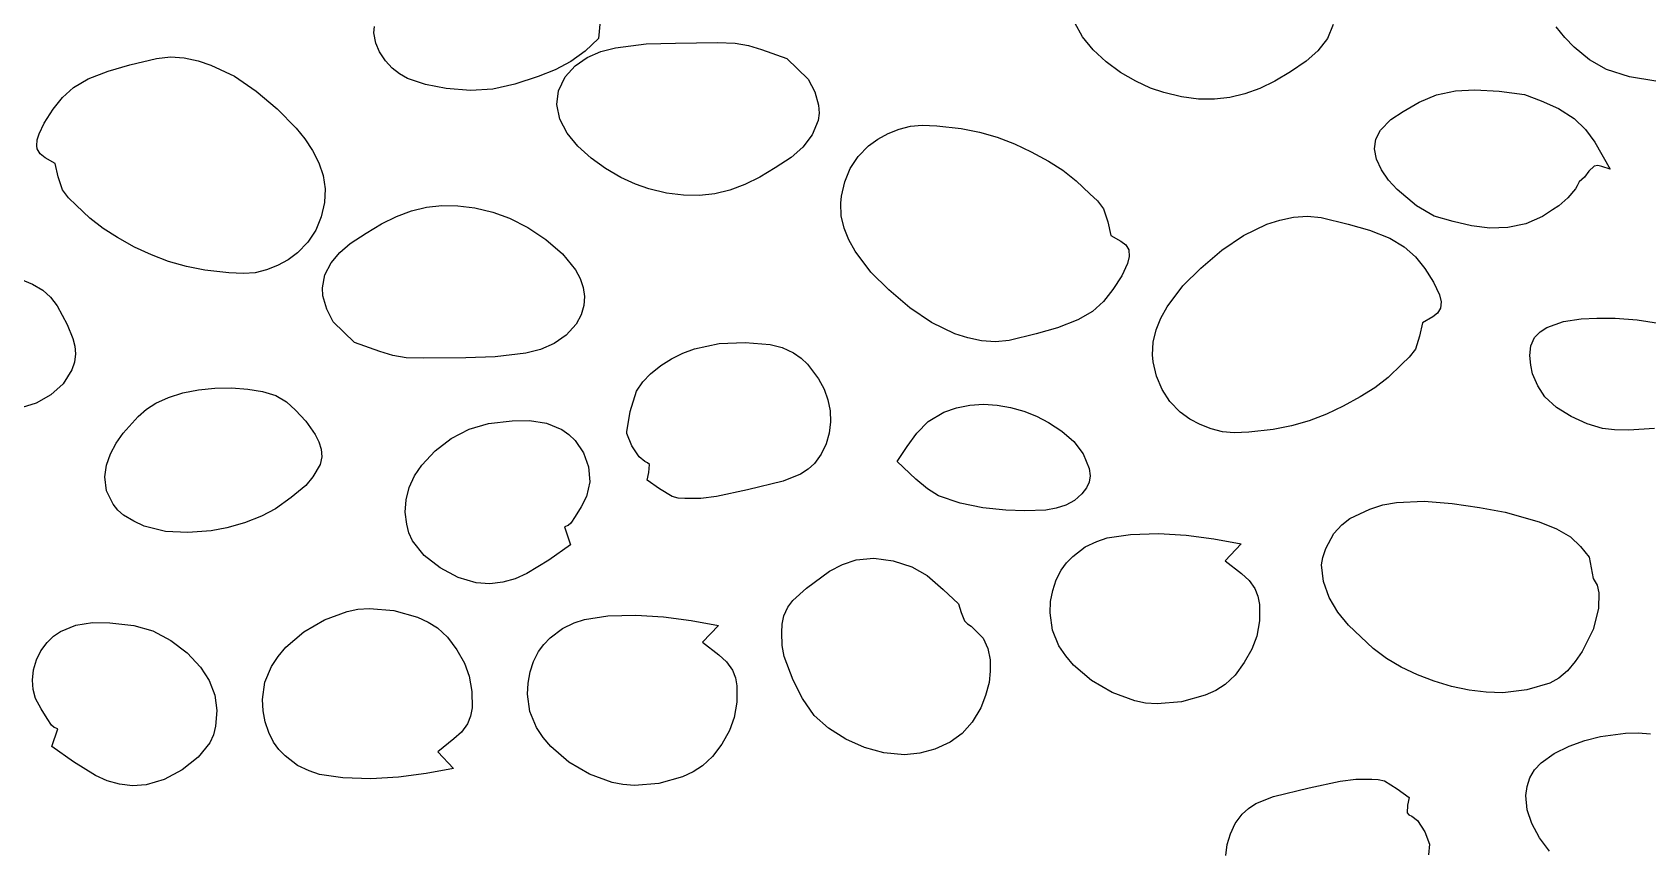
# Model space of a CAD drawing. Extents: x 2 to 598, y 382 to 3498.
# Drawn here: x 123.8 to 306.7, y 734.4 to 826.8 of the extents above; entities that cross this region are included whole.
import ezdxf

# ---------------------------------------------------------------- set-up
doc = ezdxf.new("R2010")
doc.units = 0

msp = doc.modelspace()

# ---------------------------------------------------------------- linework, layer by layer
at = {"layer": 'Calque 1'}
for p, q in [((162.708779, 825.544825), (162.514117, 826.71)), ((162.514117, 826.71), (162.514417, 826.71)), ((162.514417, 826.71), (162.586417, 827.4081)), ((188.114329, 828.066713), (187.922817, 826.0641)), ((242.70427, 826.236177), (241.869897, 827.816584)), ((271.086248, 827.64732), (270.439467, 826.052088)), ((297.306417, 826.175937), (296.330817, 827.3799)), ((163.121317, 824.5463), (162.708779, 825.544825)), ((187.922817, 826.0641), (186.433736, 824.607086)), ((188.195187, 824.576091), (189.861442, 825.01945)), ((189.861442, 825.01945), (193.341714, 825.434881)), ((193.341714, 825.434881), (196.641517, 825.5424)), ((196.641517, 825.5424), (201.392117, 825.5854)), ((201.392117, 825.5854), (203.411117, 825.5424)), ((203.411117, 825.5424), (204.910693, 825.26032)), ((204.910693, 825.26032), (206.387297, 824.820412)), ((206.387297, 824.820412), (209.250527, 823.7865)), ((243.913763, 824.757715), (242.70427, 826.236177)), ((245.393501, 823.410738), (243.913763, 824.757715)), ((270.439467, 826.052088), (269.369761, 824.652586)), ((298.389117, 825.0601), (297.306417, 826.175937)), ((300.104792, 823.655462), (298.389117, 825.0601)), ((132.439905, 822.376262), (134.862917, 823.0611)), ((134.862917, 823.0611), (137.914793, 823.801925)), ((137.914793, 823.801925), (139.470921, 823.967287)), ((139.470921, 823.967287), (141.038827, 823.8631)), ((141.038827, 823.8631), (142.605389, 823.517437)), ((142.605389, 823.517437), (144.062379, 823.049312)), ((144.062379, 823.049312), (146.722348, 821.776225)), ((163.816456, 823.523248), (163.121317, 824.5463)), ((164.581545, 822.700022), (163.816456, 823.523248)), ((184.796192, 823.455088), (183.014836, 822.52897)), ((184.171417, 821.7266), (185.293552, 822.977737)), ((186.433736, 824.607086), (184.796192, 823.455088)), ((185.293552, 822.977737), (186.653683, 823.911544)), ((186.653683, 823.911544), (188.195187, 824.576091)), ((209.250527, 823.7865), (211.665417, 821.445)), ((247.038609, 822.22478), (245.393501, 823.410738)), ((268.049817, 823.4843), (266.248317, 822.2916)), ((269.369761, 824.652586), (268.049817, 823.4843)), ((302.031217, 822.5455), (300.104792, 823.655462)), ((128.509381, 820.512216), (130.152117, 821.4782)), ((130.152117, 821.4782), (132.439905, 822.376262)), ((146.722348, 821.776225), (149.168157, 820.104925)), ((165.417326, 822.048916), (164.581545, 822.700022)), ((166.324542, 821.542225), (165.417326, 822.048916)), ((168.356251, 820.851266), (166.324542, 821.542225)), ((181.094317, 821.7496), (178.452176, 820.872052)), ((183.014836, 822.52897), (181.094317, 821.7496)), ((183.40093, 820.149013), (184.171417, 821.7266)), ((211.665417, 821.445), (212.402055, 820.028525)), ((248.744214, 821.22938), (247.038609, 822.22478)), ((250.405442, 820.454074), (248.744214, 821.22938)), ((264.504003, 821.244683), (262.799013, 820.408283)), ((266.248317, 822.2916), (264.504003, 821.244683)), ((304.64744, 821.735717), (302.031217, 822.5455)), ((307.629504, 821.235112), (304.64744, 821.735717)), ((126.181247, 818.056147), (127.23783, 819.383875)), ((127.23783, 819.383875), (128.509381, 820.512216)), ((149.168157, 820.104925), (151.549227, 818.0965)), ((170.682617, 820.4055), (168.356251, 820.851266)), ((173.451658, 820.155517), (170.682617, 820.4055)), ((175.973067, 820.325863), (173.451658, 820.155517)), ((178.452176, 820.872052), (175.973067, 820.325863)), ((183.211317, 818.5847), (183.40093, 820.149013)), ((212.402055, 820.028525), (212.833217, 818.518)), ((251.917417, 819.9284), (250.405442, 820.454074)), ((253.940513, 819.457575), (251.917417, 819.9284)), ((255.844632, 819.209873), (253.940513, 819.457575)), ((259.401475, 819.375438), (257.656158, 819.183195)), ((261.106965, 819.784501), (259.401475, 819.375438)), ((262.799013, 820.408283), (261.106965, 819.784501)), ((280.847179, 818.854312), (282.792417, 819.6884)), ((282.792417, 819.6884), (284.95308, 820.122587)), ((284.95308, 820.122587), (287.127617, 820.2522)), ((287.127617, 820.2522), (289.881754, 820.107412)), ((289.881754, 820.107412), (292.748917, 819.7101)), ((292.748917, 819.7101), (294.649117, 819.0161)), ((125.183417, 816.492), (126.181247, 818.056147)), ((151.549227, 818.0965), (153.699729, 815.929316)), ((183.211327, 818.5847), (183.211317, 818.5847)), ((183.565678, 816.931884), (183.211327, 818.5847)), ((212.892884, 817.622458), (212.782012, 816.762498)), ((212.833217, 818.518), (212.892884, 817.622458)), ((257.656158, 819.183195), (255.844632, 819.209873)), ((277.616267, 816.874962), (279.011817, 817.8022)), ((279.011817, 817.8022), (280.847179, 818.854312)), ((294.649117, 819.0161), (296.612904, 818.142737)), ((296.612904, 818.142737), (298.370817, 817.0002)), ((124.59563, 815.283362), (125.183417, 816.492)), ((153.699729, 815.929316), (154.691265, 814.697977)), ((184.400038, 815.351477), (183.565678, 816.931884)), ((212.782012, 816.762498), (212.135056, 815.167113)), ((220.734292, 815.312938), (221.984764, 815.800177)), ((221.984764, 815.800177), (223.267617, 816.139)), ((223.267617, 816.139), (224.582858, 816.233473)), ((224.582858, 816.233473), (226.241242, 816.160463)), ((226.241242, 816.160463), (228.988217, 815.8574)), ((228.988217, 815.8574), (231.062569, 815.453747)), ((275.911255, 814.656112), (276.438817, 815.6772)), ((276.438817, 815.6772), (277.616267, 816.874962)), ((298.370817, 817.0002), (299.654387, 815.757641)), ((299.654387, 815.757641), (300.718629, 814.3456)), ((124.391727, 813.565), (124.332727, 813.9128)), ((124.332727, 813.9128), (124.332817, 813.9128)), ((124.332817, 813.9128), (124.390447, 814.585477)), ((124.390447, 814.585477), (124.59563, 815.283362)), ((154.691265, 814.697977), (155.563706, 813.3825)), ((185.609529, 813.873015), (184.400038, 815.351477)), ((187.089273, 812.526038), (185.609529, 813.873015)), ((211.065157, 813.76742), (209.745127, 812.599)), ((212.135056, 815.167113), (211.065157, 813.76742)), ((217.305987, 812.704775), (218.477717, 813.906)), ((218.477717, 813.906), (219.553008, 814.68048)), ((219.553008, 814.68048), (220.734292, 815.312938)), ((231.062569, 815.453747), (233.07168, 814.87885)), ((233.07168, 814.87885), (235.023434, 814.137303)), ((235.023434, 814.137303), (236.925717, 813.2337)), ((275.778417, 813.5823), (275.911255, 814.656112)), ((300.718629, 814.3456), (302.467717, 811.2548)), ((124.732711, 812.995153), (124.391727, 813.565)), ((125.275352, 812.5652), (124.732711, 812.995153)), ((126.430927, 811.9176), (125.275352, 812.5652)), ((126.764202, 810.394737), (126.430927, 811.9176)), ((155.563706, 813.3825), (156.269586, 811.993654)), ((156.269586, 811.993654), (156.761441, 810.542209)), ((188.734393, 811.34008), (187.089273, 812.526038)), ((209.745127, 812.599), (207.944127, 811.4069)), ((216.42403, 811.335325), (217.305987, 812.704775)), ((236.925717, 813.2337), (238.861883, 812.176333)), ((238.861883, 812.176333), (240.491842, 811.142263)), ((276.012863, 812.389781), (275.778417, 813.5823)), ((275.778417, 813.5823), (275.778417, 813.5823)), ((276.568695, 811.199381), (276.012863, 812.389781)), ((127.242227, 808.9255), (126.764202, 810.394737)), ((156.761441, 810.542209), (156.991806, 809.038935)), ((190.44001, 810.34468), (188.734393, 811.34008)), ((192.101248, 809.569374), (190.44001, 810.34468)), ((206.199835, 810.359983), (204.494856, 809.523583)), ((207.944127, 811.4069), (206.199835, 810.359983)), ((215.80684, 809.825738), (216.42403, 811.335325)), ((240.491842, 811.142263), (241.996514, 809.966911)), ((277.372032, 810.044372), (276.568695, 811.199381)), ((299.558317, 810.3659), (298.944417, 809.8456)), ((300.047742, 811.032112), (299.558317, 810.3659)), ((300.627017, 811.6015), (300.047742, 811.032112)), ((301.058795, 811.690119), (300.627017, 811.6015)), ((301.522242, 811.5846), (301.058795, 811.690119)), ((302.467717, 811.2548), (301.522242, 811.5846)), ((127.941415, 808.01855), (127.242227, 808.9255)), ((156.991806, 809.038935), (156.913217, 807.4946)), ((193.613227, 809.0437), (192.101248, 809.569374)), ((195.636323, 808.572875), (193.613227, 809.0437)), ((197.540449, 808.325173), (195.636323, 808.572875)), ((199.351985, 808.298495), (197.540449, 808.325173)), ((201.097311, 808.490738), (199.351985, 808.298495)), ((202.802808, 808.899801), (201.097311, 808.490738)), ((204.494856, 809.523583), (202.802808, 808.899801)), ((215.429417, 808.2041), (215.80684, 809.825738)), ((241.996514, 809.966911), (243.556817, 808.4857)), ((243.556817, 808.4857), (244.40173, 807.679888)), ((278.348992, 808.958025), (277.372032, 810.044372)), ((280.528251, 807.124406), (278.348992, 808.958025)), ((298.528917, 809.0647), (297.65043, 808.0402)), ((298.726917, 809.3903), (298.528917, 809.0647)), ((298.944417, 809.8456), (298.726917, 809.3903)), ((128.786327, 807.2124), (127.941415, 808.01855)), ((130.346552, 805.731239), (128.786327, 807.2124)), ((156.913217, 807.4946), (156.535862, 805.872947)), ((165.070642, 805.931817), (166.762705, 806.555599)), ((166.762705, 806.555599), (168.468208, 806.964663)), ((168.468208, 806.964663), (170.213531, 807.156905)), ((170.213531, 807.156905), (172.025054, 807.130227)), ((172.025054, 807.130227), (173.929156, 806.882525)), ((173.929156, 806.882525), (175.952217, 806.4117)), ((215.348417, 807.4274), (215.429417, 808.2041)), ((215.348817, 807.4274), (215.348417, 807.4274)), ((215.416661, 805.996337), (215.348817, 807.4274)), ((244.40173, 807.679888), (245.100917, 806.7732)), ((245.100917, 806.7732), (245.578955, 805.304)), ((282.515417, 805.9647), (280.528251, 807.124406)), ((295.935817, 806.6799), (294.807717, 805.8995)), ((296.648417, 807.1351), (295.935817, 806.6799)), ((297.65043, 808.0402), (296.648417, 807.1351)), ((131.851052, 804.556087), (130.346552, 805.731239)), ((156.535862, 805.872947), (155.918821, 804.363325)), ((161.621317, 804.0485), (163.365639, 805.095417)), ((163.365639, 805.095417), (165.070642, 805.931817)), ((175.952217, 806.4117), (177.838113, 805.728217)), ((177.838113, 805.728217), (179.913435, 804.676884)), ((179.913435, 804.676884), (181.982659, 803.312779)), ((215.737815, 804.605492), (215.416661, 805.996337)), ((216.273168, 803.263742), (215.737815, 804.605492)), ((245.578955, 805.304), (245.912317, 803.7811)), ((260.926505, 803.762075), (263.586506, 805.035334)), ((263.586506, 805.035334), (265.043521, 805.503515)), ((265.043521, 805.503515), (266.610117, 805.8492)), ((266.610117, 805.8492), (268.177959, 805.953388)), ((268.177959, 805.953388), (269.734055, 805.788025)), ((269.734055, 805.788025), (272.785917, 805.0472)), ((272.785917, 805.0472), (275.208892, 804.362363)), ((284.666755, 805.342525), (282.515417, 805.9647)), ((286.751417, 804.8588), (284.666755, 805.342525)), ((288.821142, 804.603275), (286.751417, 804.8588)), ((290.883442, 804.658175), (288.821142, 804.603275)), ((292.893804, 805.073562), (290.883442, 804.658175)), ((294.807717, 805.8995), (292.893804, 805.073562)), ((133.48084, 803.522217), (131.851052, 804.556087)), ((135.416927, 802.4649), (133.48084, 803.522217)), ((155.037028, 802.993841), (153.865417, 801.7926)), ((155.918821, 804.363325), (155.037028, 802.993841)), ((158.654765, 801.846984), (159.819827, 802.8559)), ((159.819827, 802.8559), (161.621317, 804.0485)), ((181.982659, 803.312779), (183.850263, 801.690975)), ((216.983605, 801.979963), (216.273168, 803.263742)), ((245.912317, 803.7811), (247.067517, 803.13345)), ((247.067517, 803.13345), (247.60997, 802.703491)), ((258.480684, 802.090603), (260.926505, 803.762075)), ((275.208892, 804.362363), (277.496717, 803.4643)), ((277.496717, 803.4643), (279.139417, 802.49825)), ((137.31921, 801.561383), (135.416927, 802.4649)), ((139.270965, 800.819837), (137.31921, 801.561383)), ((152.790047, 801.018192), (151.608581, 800.385787)), ((153.865417, 801.7926), (152.790047, 801.018192)), ((157.66476, 800.657675), (158.654765, 801.846984)), ((183.850263, 801.690975), (185.320724, 799.86655)), ((218.773275, 799.621827), (216.983605, 801.979963)), ((247.60997, 802.703491), (247.950917, 802.1336)), ((247.998819, 801.408325), (247.816855, 800.613375)), ((247.950917, 802.1336), (247.998819, 801.408325)), ((256.099617, 800.0821), (258.480684, 802.090603)), ((279.139417, 802.49825), (280.410792, 801.36975)), ((280.410792, 801.36975), (281.46718, 800.041825)), ((141.280075, 800.244923), (139.270965, 800.819837)), ((143.354427, 799.8413), (141.280075, 800.244923)), ((146.101423, 799.5382), (143.354427, 799.8413)), ((147.759782, 799.465212), (146.101423, 799.5382)), ((149.074927, 799.5597), (147.759782, 799.465212)), ((150.35791, 799.898564), (149.074927, 799.5597)), ((151.608581, 800.385787), (150.35791, 799.898564)), ((156.672717, 797.8329), (156.965511, 799.311728)), ((156.965511, 799.311728), (157.66476, 800.657675)), ((185.320724, 799.86655), (185.845925, 798.895565)), ((220.793917, 797.6021), (218.773275, 799.621827)), ((247.159217, 799.2067), (246.161465, 797.642375)), ((247.816855, 800.613375), (247.159217, 799.2067)), ((254.078973, 798.062345), (256.099617, 800.0821)), ((281.46718, 800.041825), (282.464917, 798.4775)), ((122.514044, 798.826731), (123.859148, 798.255168)), ((123.859148, 798.255168), (125.016317, 797.5909)), ((125.016317, 797.5909), (125.907597, 796.798306)), ((156.732207, 796.9374), (156.672207, 797.8329)), ((156.672207, 797.8329), (156.672717, 797.8329)), ((185.845925, 798.895565), (186.198519, 797.894578)), ((186.198519, 797.894578), (186.354065, 796.870474)), ((223.174998, 795.593641), (220.793917, 797.6021)), ((246.161465, 797.642375), (245.105054, 796.31445)), ((252.289292, 795.704238), (254.078973, 798.062345)), ((282.464917, 798.4775), (283.122517, 797.071075)), ((125.907597, 796.798306), (126.644256, 795.812625)), ((126.644256, 795.812625), (127.767527, 793.6883)), ((157.163377, 795.426838), (156.732207, 796.9374)), ((186.288124, 795.830136), (185.976255, 794.78045)), ((186.354065, 796.870474), (186.288124, 795.830136)), ((225.620842, 793.922175), (223.174998, 795.593641)), ((245.105054, 796.31445), (243.833675, 795.18595)), ((251.578844, 794.420476), (252.289292, 795.704238)), ((283.256617, 795.5511), (282.915712, 794.981173)), ((283.122517, 797.071075), (283.304505, 796.276297)), ((283.304505, 796.276297), (283.256617, 795.5511)), ((127.767527, 793.6883), (128.43984, 792.097412)), ((157.900007, 794.0104), (157.163377, 795.426838)), ((160.314907, 791.669), (157.900007, 794.0104)), ((185.394017, 793.7283), (184.27194, 792.477163)), ((185.976255, 794.78045), (185.394017, 793.7283)), ((228.280848, 792.648922), (225.620842, 793.922175)), ((242.191017, 794.2199), (239.903192, 793.322175)), ((243.833675, 795.18595), (242.191017, 794.2199)), ((251.043473, 793.078736), (251.578844, 794.420476)), ((281.218017, 793.9031), (280.884692, 792.380288)), ((282.373255, 794.551038), (281.218017, 793.9031)), ((282.915712, 794.981173), (282.373255, 794.551038)), ((295.297978, 793.359833), (297.160529, 794.018837)), ((297.160529, 794.018837), (299.15585, 794.330723)), ((299.15585, 794.330723), (300.959217, 794.4302)), ((300.959217, 794.4302), (303.022325, 794.409744)), ((303.022325, 794.409744), (305.502255, 794.234)), ((305.502255, 794.234), (307.927565, 793.852906)), ((128.43984, 792.097412), (128.66906, 791.243098)), ((184.27194, 792.477163), (182.911836, 791.543356)), ((229.73785, 792.180756), (228.280848, 792.648922)), ((231.304417, 791.8351), (229.73785, 792.180756)), ((232.872259, 791.730934), (231.304417, 791.8351)), ((234.428355, 791.89645), (232.872259, 791.730934)), ((237.480217, 792.6376), (234.428355, 791.89645)), ((239.903192, 793.322175), (237.480217, 792.6376)), ((250.722294, 791.687887), (251.043473, 793.078736)), ((280.884692, 792.380288), (280.406617, 790.9111)), ((293.478904, 791.289112), (293.892917, 792.219)), ((293.892917, 792.219), (294.517966, 792.858064)), ((294.517966, 792.858064), (295.297978, 793.359833)), ((128.737527, 790.3929), (128.609777, 789.438489)), ((128.66906, 791.243098), (128.737527, 790.3929)), ((163.178136, 790.63475), (160.314907, 791.669)), ((164.654737, 790.194659), (163.178136, 790.63475)), ((166.154307, 789.9125), (164.654737, 790.194659)), ((176.223748, 790.020019), (172.923917, 789.9125)), ((179.704067, 790.43545), (176.223748, 790.020019)), ((181.370335, 790.878809), (179.704067, 790.43545)), ((182.911836, 791.543356), (181.370335, 790.878809)), ((196.206476, 789.82108), (197.481193, 790.446575)), ((197.481193, 790.446575), (198.807067, 790.933988)), ((198.807067, 790.933988), (201.595083, 791.529302)), ((201.595083, 791.529302), (204.536117, 791.6765)), ((204.536117, 791.6765), (207.353483, 791.439613)), ((207.353483, 791.439613), (208.707157, 791.084258)), ((208.707157, 791.084258), (209.999317, 790.4843)), ((209.999317, 790.4843), (210.875137, 789.880678)), ((250.735117, 789.4801), (250.654117, 790.2568)), ((250.654117, 790.2568), (250.654417, 790.2568)), ((250.654417, 790.2568), (250.722294, 791.687887)), ((279.70743, 790.004363), (278.862517, 789.1985)), ((280.406617, 790.9111), (279.70743, 790.004363)), ((293.370517, 790.1943), (293.478904, 791.289112)), ((293.467517, 789.087825), (293.370517, 790.1946)), ((293.370517, 790.1946), (293.370517, 790.1943)), ((128.3204, 788.550234), (127.334915, 786.985725)), ((128.609777, 789.438489), (128.3204, 788.550234)), ((168.173317, 789.8695), (166.154307, 789.9125)), ((172.923917, 789.9125), (168.173317, 789.8695)), ((193.827717, 788.1211), (194.987217, 789.048816)), ((194.987217, 789.048816), (196.206476, 789.82108)), ((210.875137, 789.880678), (211.600521, 789.204925)), ((211.600521, 789.204925), (212.849817, 787.5357)), ((251.112542, 787.858505), (250.735117, 789.4801)), ((278.862517, 789.1985), (277.302242, 787.717247)), ((293.674917, 788.1219), (293.467517, 789.087825)), ((127.334915, 786.985725), (125.93736, 785.726428)), ((142.648791, 786.294083), (144.51494, 786.484012)), ((144.51494, 786.484012), (146.394668, 786.517722)), ((146.394668, 786.517722), (148.217725, 786.392758)), ((148.217725, 786.392758), (149.913862, 786.106668)), ((192.224217, 786.1698), (192.94058, 787.219963)), ((192.94058, 787.219963), (193.827717, 788.1211)), ((212.849817, 787.5357), (213.468885, 786.390482)), ((213.468885, 786.390482), (213.904796, 785.180491)), ((251.729742, 786.348913), (251.112542, 787.858505)), ((252.61173, 784.979439), (251.729742, 786.348913)), ((275.797542, 786.5419), (274.167555, 785.507853)), ((277.302242, 787.717247), (275.797542, 786.5419)), ((294.254729, 786.76635), (293.674917, 788.1219)), ((295.040717, 785.52), (294.254729, 786.76635)), ((124.284027, 784.7994), (122.681236, 784.318697)), ((125.93736, 785.726428), (124.284027, 784.7994)), ((136.764758, 784.103408), (137.834327, 784.8115)), ((137.834327, 784.8115), (139.238234, 785.455374)), ((139.238234, 785.455374), (140.866472, 785.950386)), ((140.866472, 785.950386), (142.648791, 786.294083)), ((149.913862, 786.106668), (151.412827, 785.657)), ((151.412827, 785.657), (152.610452, 784.949462)), ((152.610452, 784.949462), (153.629727, 784.0095)), ((191.531717, 783.8501), (192.224217, 786.1698)), ((213.904796, 785.180491), (214.15221, 783.930979)), ((228.46658, 784.27689), (229.974044, 784.576906)), ((229.974044, 784.576906), (231.507197, 784.673232)), ((231.507197, 784.673232), (233.04613, 784.58045)), ((233.04613, 784.58045), (234.570929, 784.313143)), ((253.783517, 783.7782), (252.61173, 784.979439)), ((274.167555, 785.507853), (272.231417, 784.4505)), ((296.394045, 784.320348), (295.040717, 785.52)), ((134.112627, 781.3859), (135.809752, 783.281437)), ((135.809752, 783.281437), (136.764758, 784.103408)), ((153.629727, 784.0095), (154.790817, 782.762645)), ((154.790817, 782.762645), (155.870585, 781.251612)), ((175.463017, 782.5057), (178.174517, 782.7878)), ((178.174517, 782.7878), (180.132523, 782.820131)), ((180.132523, 782.820131), (182.031392, 782.529775)), ((191.150317, 781.5598), (191.531717, 783.8501)), ((214.205787, 782.6672), (214.060186, 781.414409)), ((214.15221, 783.930979), (214.205787, 782.6672)), ((223.950905, 781.419075), (225.259106, 782.717725)), ((225.259106, 782.717725), (227.004717, 783.7586)), ((227.004717, 783.7586), (228.46658, 784.27689)), ((234.570929, 784.313143), (236.061684, 783.885894)), ((236.061684, 783.885894), (237.498484, 783.313285)), ((237.498484, 783.313285), (238.861417, 782.6099)), ((254.858844, 783.003734), (253.783517, 783.7782)), ((256.040305, 782.3713), (254.858844, 783.003734)), ((268.377417, 782.805613), (266.368283, 782.230917)), ((270.329176, 783.546977), (268.377417, 782.805613)), ((272.231417, 784.4505), (270.329176, 783.546977)), ((298.049567, 783.276237), (296.394045, 784.320348)), ((299.833639, 782.459733), (298.049567, 783.276237)), ((133.314411, 780.261842), (134.112627, 781.3859)), ((155.870585, 781.251612), (156.274838, 780.431169)), ((171.270979, 780.806225), (173.304078, 781.869141)), ((173.304078, 781.869141), (175.463017, 782.5057)), ((182.031392, 782.529775), (183.783373, 781.815631)), ((183.783373, 781.815631), (184.576859, 781.268045)), ((184.576859, 781.268045), (185.300717, 780.5766)), ((191.155517, 781.3567), (191.145517, 781.5598)), ((191.145517, 781.5598), (191.150317, 781.5598)), ((191.707867, 779.9688), (191.155517, 781.3567)), ((214.060186, 781.414409), (213.710068, 780.197859)), ((222.853284, 779.897263), (223.950905, 781.419075)), ((238.861417, 782.6099), (240.364481, 781.632984)), ((240.364481, 781.632984), (241.728355, 780.4528)), ((257.290972, 781.884066), (256.040305, 782.3713)), ((258.573917, 781.5452), (257.290972, 781.884066)), ((259.889022, 781.450848), (258.573917, 781.5452)), ((261.547205, 781.524038), (259.889022, 781.450848)), ((264.293917, 781.8274), (261.547205, 781.524038)), ((266.368283, 782.230917), (264.293917, 781.8274)), ((301.572617, 781.9429), (299.833639, 782.459733)), ((302.925815, 781.782469), (301.572617, 781.9429)), ((304.519905, 781.751525), (302.925815, 781.782469)), ((307.451817, 781.9209), (304.519905, 781.751525)), ((132.233568, 777.770052), (132.670827, 779.046762)), ((132.670827, 779.046762), (133.314411, 780.261842)), ((156.274838, 780.431169), (156.532598, 779.585648)), ((156.532598, 779.585648), (156.601813, 778.728707)), ((167.921417, 777.7794), (169.4485, 779.411472)), ((169.4485, 779.411472), (171.270979, 780.806225)), ((185.300717, 780.5766), (186.247814, 779.178811)), ((186.247814, 779.178811), (186.811042, 777.578663)), ((192.541017, 778.7114), (191.707867, 779.9688)), ((213.150092, 779.042805), (212.374917, 777.9745)), ((213.710068, 780.197859), (213.150092, 779.042805)), ((221.739417, 778.1869), (222.853284, 779.897263)), ((241.728355, 780.4528), (242.811784, 779.044916)), ((242.811784, 779.044916), (243.473517, 777.3849)), ((132.054327, 776.4611), (132.233568, 777.770052)), ((156.440427, 777.874), (155.586715, 776.479037)), ((156.601813, 778.728707), (156.440427, 777.874)), ((167.105765, 776.558047), (167.921417, 777.7794)), ((186.811042, 777.578663), (186.940658, 775.894758)), ((193.174517, 778.1915), (192.541017, 778.7114)), ((193.495442, 778.048638), (193.174517, 778.1915)), ((193.708817, 777.8442), (193.495442, 778.048638)), ((193.641405, 776.9658), (193.708817, 777.8442)), ((211.666223, 777.319092), (210.814985, 776.778027)), ((212.374917, 777.9745), (211.666223, 777.319092)), ((223.853642, 776.194138), (221.739417, 778.1869)), ((221.739417, 778.1869), (221.739417, 778.1869)), ((243.473517, 777.3849), (243.580822, 776.557816)), ((132.054337, 776.4611), (132.054327, 776.4611)), ((132.252062, 774.889325), (132.054337, 776.4611)), ((154.817227, 775.4674), (153.123861, 774.104775)), ((155.586715, 776.479037), (154.817227, 775.4674)), ((166.51173, 775.249), (167.105765, 776.558047)), ((186.940658, 775.894758), (186.586917, 774.2457)), ((193.451517, 776.0883), (193.641405, 776.9658)), ((194.828858, 775.108538), (193.451517, 776.0883)), ((208.8334, 775.971038), (204.793417, 774.9824)), ((210.814985, 776.778027), (208.8334, 775.971038)), ((225.174267, 775.094598), (223.853642, 776.194138)), ((243.486255, 775.85555), (243.182494, 775.202484)), ((243.580822, 776.557816), (243.486255, 775.85555)), ((132.984537, 773.3642), (132.252062, 774.889325)), ((153.123861, 774.104775), (151.373037, 772.8221)), ((166.062117, 772.4453), (166.157712, 773.871628)), ((166.157712, 773.871628), (166.51173, 775.249)), ((186.586917, 774.2457), (185.979967, 773.068962)), ((196.262217, 774.2238), (194.828858, 775.108538)), ((196.966246, 774.04555), (196.262217, 774.2238)), ((197.707617, 774.0068), (196.966246, 774.04555)), ((199.511655, 774.013845), (197.707617, 774.0068)), ((201.285542, 774.224413), (199.511655, 774.013845)), ((204.793417, 774.9824), (201.285542, 774.224413)), ((226.430617, 774.306), (225.174267, 775.094598)), ((228.878067, 773.470325), (226.430617, 774.306)), ((241.827435, 773.788979), (240.841525, 773.262248)), ((242.662217, 774.523), (241.827435, 773.788979)), ((243.182494, 775.202484), (242.662217, 774.523)), ((276.731377, 773.275256), (278.26895, 773.56548)), ((278.26895, 773.56548), (281.40888, 773.704712)), ((281.40888, 773.704712), (284.566603, 773.435964)), ((133.5235, 772.693112), (132.984537, 773.3642)), ((134.172037, 772.1286), (133.5235, 772.693112)), ((135.326989, 771.426648), (134.172037, 772.1286)), ((149.773421, 771.991698), (147.851662, 771.258187)), ((151.373037, 772.8221), (149.773421, 771.991698)), ((166.219217, 771.1023), (166.062117, 772.4453)), ((166.062117, 772.4453), (166.062117, 772.4453)), ((185.300717, 771.9694), (184.810554, 771.207275)), ((185.979967, 773.068962), (185.300717, 771.9694)), ((231.438617, 772.9402), (228.878067, 773.470325)), ((234.031717, 772.7019), (231.438617, 772.9402)), ((236.200653, 772.602133), (234.031717, 772.7019)), ((238.57913, 772.705438), (236.200653, 772.602133)), ((239.745189, 772.911503), (238.57913, 772.705438)), ((240.841525, 773.262248), (239.745189, 772.911503)), ((272.076347, 771.020842), (272.995555, 771.734437)), ((272.995555, 771.734437), (275.229117, 772.8019)), ((275.229117, 772.8019), (276.731377, 773.275256)), ((284.566603, 773.435964), (287.659817, 772.9756)), ((287.659817, 772.9756), (290.569717, 772.4552)), ((290.569717, 772.4552), (294.41978, 771.383875)), ((136.503212, 770.896061), (135.326989, 771.426648)), ((138.923896, 770.280387), (136.503212, 770.896061)), ((141.442925, 770.144395), (138.923896, 770.280387)), ((144.069137, 770.3509), (141.442925, 770.144395)), ((145.864615, 770.688833), (144.069137, 770.3509)), ((147.851662, 771.258187), (145.864615, 770.688833)), ((166.468742, 770.12985), (166.219217, 771.1023)), ((166.872317, 769.2156), (166.468742, 770.12985)), ((184.508815, 770.951106), (184.073417, 770.7984)), ((184.073417, 770.7984), (184.765817, 768.782)), ((184.810554, 771.207275), (184.508815, 770.951106)), ((245.512663, 769.549375), (248.151827, 769.9449)), ((248.151827, 769.9449), (251.308316, 770.040398)), ((251.308316, 770.040398), (254.453648, 769.848938)), ((254.453648, 769.848938), (257.58042, 769.434558)), ((270.25888, 768.357875), (271.171417, 770.0486)), ((271.171417, 770.0486), (272.076347, 771.020842)), ((294.41978, 771.383875), (296.386515, 770.595462)), ((296.386515, 770.595462), (297.972917, 769.6584)), ((168.195237, 767.574272), (166.872317, 769.2156)), ((184.765817, 768.782), (182.317179, 767.047898)), ((241.619917, 767.452), (243.024917, 768.5357)), ((243.024917, 768.5357), (244.324277, 769.151634)), ((244.324277, 769.151634), (245.512663, 769.549375)), ((257.58042, 769.434558), (260.681227, 768.8613)), ((260.681227, 768.8613), (258.880317, 766.9745)), ((269.90679, 767.339291), (270.25888, 768.357875)), ((297.972917, 769.6584), (299.074517, 768.565662)), ((299.074517, 768.565662), (300.090617, 767.3821)), ((169.990404, 766.14525), (168.195237, 767.574272)), ((182.317179, 767.047898), (179.805542, 765.514188)), ((214.09638, 765.782438), (215.556203, 766.55443)), ((215.556203, 766.55443), (217.099117, 767.0785)), ((217.099117, 767.0785), (219.089709, 767.245994)), ((219.089709, 767.245994), (221.284781, 766.95535)), ((221.284781, 766.95535), (223.396098, 766.276431)), ((223.396098, 766.276431), (225.135427, 765.2791)), ((240.293317, 765.9126), (240.899842, 766.725575)), ((240.899842, 766.725575), (241.619917, 767.452)), ((258.880317, 766.9745), (260.718893, 765.54)), ((269.765817, 766.4927), (269.90679, 767.339291)), ((270.00415, 764.608623), (269.765817, 766.4927)), ((269.765817, 766.4927), (269.765817, 766.4927)), ((300.090617, 767.3821), (300.526217, 764.9755)), ((172.027728, 765.064378), (169.990404, 766.14525)), ((174.077117, 764.4675), (172.027728, 765.064378)), ((175.637691, 764.365677), (174.077117, 764.4675)), ((177.101867, 764.535758), (175.637691, 764.365677)), ((178.485774, 764.933382), (177.101867, 764.535758)), ((179.805542, 765.514188), (178.485774, 764.933382)), ((211.457617, 763.8482), (214.09638, 765.782438)), ((225.135427, 765.2791), (226.943698, 763.71685)), ((239.350992, 763.596688), (239.748561, 764.79633)), ((239.748561, 764.79633), (240.293317, 765.9126)), ((260.718893, 765.54), (261.576271, 764.749531)), ((261.576271, 764.749531), (262.245027, 763.8094)), ((270.655405, 762.809062), (270.00415, 764.608623)), ((300.526217, 764.9755), (300.962908, 764.193073)), ((209.937783, 762.4867), (211.457617, 763.8482)), ((226.943698, 763.71685), (228.698427, 762.0922)), ((239.112461, 762.345127), (239.350992, 763.596688)), ((262.245027, 763.8094), (262.584396, 762.945781)), ((262.584396, 762.945781), (262.766677, 762.02775)), ((271.623965, 761.14407), (270.655405, 762.809062)), ((300.962908, 764.193073), (301.170642, 763.333237)), ((301.170642, 763.333237), (301.139617, 761.5499)), ((156.913909, 760.295989), (159.471527, 761.2337)), ((159.471527, 761.2337), (160.699002, 761.478157)), ((160.699002, 761.478157), (162.018519, 761.573292)), ((162.018519, 761.573292), (164.779148, 761.341338)), ((164.779148, 761.341338), (167.444342, 760.589314)), ((186.353755, 760.331225), (188.992917, 760.727)), ((188.992917, 760.727), (192.149408, 760.82242)), ((192.149408, 760.82242), (195.294742, 760.630788)), ((208.710267, 759.806925), (208.904317, 760.7259)), ((208.904317, 760.7259), (209.364292, 761.715538)), ((209.364292, 761.715538), (209.937783, 762.4867)), ((228.698427, 762.0922), (228.99621, 761.121163)), ((228.99621, 761.121163), (229.371317, 760.1838)), ((239.044817, 761.0731), (239.112461, 762.345127)), ((239.307176, 759.127725), (239.044817, 761.0731)), ((239.044817, 761.0731), (239.044817, 761.0731)), ((262.766677, 762.02775), (262.759727, 760.1672)), ((272.814217, 759.6637), (271.623965, 761.14407)), ((301.139617, 761.5499), (300.525355, 759.196728)), ((126.225053, 758.416471), (127.018523, 758.964125)), ((127.018523, 758.964125), (128.770507, 759.678475)), ((128.770507, 759.678475), (130.669401, 759.969037)), ((130.669401, 759.969037), (132.627427, 759.9368)), ((132.627427, 759.9368), (135.338827, 759.6546)), ((135.338827, 759.6546), (137.497824, 759.018041)), ((137.497824, 759.018041), (139.530952, 757.955125)), ((152.536642, 757.173617), (154.57161, 758.938887)), ((154.57161, 758.938887), (156.913909, 760.295989)), ((167.444342, 760.589314), (168.644565, 760.034363)), ((168.644565, 760.034363), (169.705027, 759.3687)), ((169.705027, 759.3687), (170.82718, 758.307077)), ((182.460917, 758.2337), (183.866017, 759.3173)), ((183.866017, 759.3173), (185.165372, 759.933313)), ((185.165372, 759.933313), (186.353755, 760.331225)), ((195.294742, 760.630788), (198.421514, 760.216236)), ((198.421514, 760.216236), (201.522317, 759.6429)), ((201.522317, 759.6429), (199.721417, 757.7567)), ((208.667117, 758.8614), (208.710267, 759.806925)), ((229.371317, 760.1838), (229.70606, 759.84515)), ((229.70606, 759.84515), (230.104027, 759.5554)), ((230.104027, 759.5554), (231.469817, 758.2113)), ((240.056127, 757.3271), (239.307176, 759.127725)), ((262.759727, 760.1672), (262.462527, 758.433)), ((275.605317, 757.0184), (272.814217, 759.6637)), ((300.525355, 759.196728), (299.298267, 756.70565)), ((124.811181, 756.791372), (125.501227, 757.725)), ((125.501227, 757.725), (126.225053, 758.416471)), ((139.530952, 757.955125), (141.353443, 756.560372)), ((151.663161, 756.141426), (152.536642, 757.173617)), ((170.82718, 758.307077), (171.88201, 756.902787)), ((181.134917, 756.6942), (181.741217, 757.507188)), ((181.741217, 757.507188), (182.460917, 758.2337)), ((199.721417, 757.7567), (201.559942, 756.321863)), ((208.721828, 757.360552), (208.667117, 758.8614)), ((208.667117, 758.8614), (208.667117, 758.8614)), ((208.94663, 756.139838), (208.721828, 757.360552)), ((231.469817, 758.2113), (232.018621, 757.051833)), ((232.018621, 757.051833), (232.260363, 755.773088)), ((240.818301, 756.197041), (240.056127, 757.3271)), ((262.462527, 758.433), (261.904111, 756.972709)), ((123.969333, 754.623291), (124.295118, 755.744625)), ((124.295118, 755.744625), (124.811181, 756.791372)), ((141.353443, 756.560372), (142.880527, 754.9283)), ((150.901017, 755.0114), (151.663161, 756.141426)), ((171.88201, 756.902787), (172.748945, 755.365655)), ((172.748945, 755.365655), (173.307417, 753.9055)), ((180.192342, 754.378287), (180.590083, 755.57793)), ((180.590083, 755.57793), (181.134917, 756.6942)), ((201.559942, 756.321863), (202.417311, 755.531211)), ((202.417311, 755.531211), (203.086017, 754.591)), ((209.973517, 753.4416), (208.94663, 756.139838)), ((232.260363, 755.773088), (232.27506, 754.455923)), ((241.691805, 755.164825), (240.818301, 756.197041)), ((261.037202, 755.435375), (259.98238, 754.030903)), ((261.904111, 756.972709), (261.037202, 755.435375)), ((277.121784, 755.916325), (275.605317, 757.0184)), ((278.809575, 754.924911), (277.121784, 755.916325)), ((298.50425, 755.549531), (297.61623, 754.528297)), ((299.298267, 756.70565), (298.50425, 755.549531)), ((123.850117, 753.4659), (123.969333, 754.623291)), ((123.934512, 752.414762), (123.850117, 753.4659)), ((123.850117, 753.4659), (123.850117, 753.4659)), ((142.880527, 754.9283), (143.853613, 753.411891)), ((143.853613, 753.411891), (144.484623, 751.76935)), ((150.152258, 753.210762), (150.901017, 755.0114)), ((173.307417, 753.9055), (173.604517, 752.1712)), ((179.953639, 753.126727), (180.192342, 754.378287)), ((203.086017, 754.591), (203.425442, 753.727423)), ((203.425442, 753.727423), (203.607742, 752.809388)), ((211.017267, 751.3851), (209.973517, 753.4416)), ((232.27506, 754.455923), (232.142727, 753.1812)), ((243.726802, 753.399525), (241.691805, 755.164825)), ((246.069111, 752.042412), (243.726802, 753.399525)), ((259.98238, 754.030903), (258.860227, 752.9692)), ((280.628665, 754.057226), (278.809575, 754.924911)), ((282.53903, 753.326337), (280.628665, 754.057226)), ((296.65394, 753.698402), (295.637117, 753.1163)), ((297.61623, 754.528297), (296.65394, 753.698402)), ((124.215017, 751.3946), (123.934512, 752.414762)), ((144.484623, 751.76935), (144.739135, 750.036884)), ((149.889717, 751.2653), (150.152258, 753.210762)), ((173.604517, 752.1712), (173.61158, 750.310412)), ((179.885917, 751.8547), (179.953639, 753.126727)), ((180.148267, 749.909325), (179.885917, 751.8547)), ((179.885917, 751.8547), (179.885917, 751.8547)), ((203.607742, 752.809388), (203.600717, 750.9488)), ((231.757088, 751.721075), (231.212517, 750.3193)), ((232.142727, 753.1812), (231.757088, 751.721075)), ((248.626727, 751.1047), (246.069111, 752.042412)), ((256.59949, 751.74858), (253.934277, 750.996738)), ((257.799735, 752.303501), (256.59949, 751.74858)), ((258.860227, 752.9692), (257.799735, 752.303501)), ((284.500642, 752.745313), (282.53903, 753.326337)), ((286.473478, 752.32722), (284.500642, 752.745313)), ((288.417511, 752.085127), (286.473478, 752.32722)), ((290.292717, 752.0321), (288.417511, 752.085127)), ((293.02263, 752.344475), (290.292717, 752.0321)), ((295.637117, 753.1163), (293.02263, 752.344475)), ((124.821935, 750.217612), (124.215017, 751.3946)), ((125.501227, 749.1178), (124.821935, 750.217612)), ((144.739135, 750.036884), (144.582727, 748.2507)), ((149.957403, 749.993273), (149.889717, 751.2653)), ((149.889717, 751.2653), (149.889717, 751.2653)), ((150.19593, 748.741712), (149.957403, 749.993273)), ((173.61158, 750.310412), (173.42934, 749.392239)), ((180.897217, 748.1087), (180.148267, 749.909325)), ((203.600717, 750.9488), (203.304117, 749.2146)), ((212.328917, 749.4522), (211.017267, 751.3851)), ((231.212517, 750.3193), (230.247917, 748.693855)), ((249.854169, 750.860213), (248.626727, 751.1047)), ((251.173665, 750.765002), (249.854169, 750.860213)), ((253.934277, 750.996738), (251.173665, 750.765002)), ((125.991352, 748.355925), (125.501227, 749.1178)), ((126.293086, 748.099928), (125.991352, 748.355925)), ((126.036027, 745.9309), (126.728527, 747.9473)), ((126.728527, 747.9473), (126.293086, 748.099928)), ((144.582727, 748.2507), (144.333186, 747.2785)), ((150.593475, 747.54207), (150.19593, 748.741712)), ((173.089817, 748.5286), (172.421019, 747.588411)), ((173.42934, 749.392239), (173.089817, 748.5286)), ((181.659391, 746.978641), (180.897217, 748.1087)), ((203.304117, 749.2146), (202.745659, 747.754352)), ((213.971717, 748.0213), (212.328917, 749.4522)), ((215.941244, 746.773019), (213.971717, 748.0213)), ((230.247917, 748.693855), (229.114717, 747.425888)), ((143.929527, 746.3645), (142.606622, 744.723172)), ((144.333186, 747.2785), (143.929527, 746.3645)), ((151.138217, 746.4258), (150.593475, 747.54207)), ((151.74473, 745.612862), (151.138217, 746.4258)), ((171.563455, 746.797912), (169.724717, 745.3634)), ((172.421019, 747.588411), (171.563455, 746.797912)), ((182.532895, 745.946425), (181.659391, 746.978641)), ((201.878754, 746.217013), (200.823956, 744.812517)), ((202.745659, 747.754352), (201.878754, 746.217013)), ((218.026205, 745.8319), (215.941244, 746.773019)), ((227.723892, 746.433902), (225.986417, 745.6364)), ((229.114717, 747.425888), (227.723892, 746.433902)), ((297.802342, 745.992462), (299.58228, 746.641439)), ((299.58228, 746.641439), (301.343617, 747.0844)), ((301.343617, 747.0844), (304.170692, 747.4711)), ((304.170692, 747.4711), (305.603092, 747.502844)), ((305.603092, 747.502844), (307.024917, 747.3877)), ((128.48468, 744.196798), (126.036027, 745.9309)), ((142.606622, 744.723172), (140.81149, 743.29415)), ((152.464717, 744.8864), (151.74473, 745.612862)), ((153.869817, 743.8022), (152.464717, 744.8864)), ((169.724717, 745.3634), (171.526117, 743.4772)), ((184.567892, 744.181125), (182.532895, 745.946425)), ((200.823956, 744.812517), (199.701817, 743.7508)), ((220.231597, 745.232031), (218.026205, 745.8319)), ((222.562417, 745.0075), (220.231597, 745.232031)), ((224.301042, 745.180463), (222.562417, 745.0075)), ((225.986417, 745.6364), (224.301042, 745.180463)), ((294.633517, 744.114), (296.115517, 745.146855)), ((296.115517, 745.146855), (297.802342, 745.992462)), ((130.996352, 742.663087), (128.48468, 744.196798)), ((132.316138, 742.082282), (130.996352, 742.663087)), ((140.81149, 743.29415), (138.7742, 742.213278)), ((155.16917, 743.18628), (153.869817, 743.8022)), ((156.357542, 742.788562), (155.16917, 743.18628)), ((158.996617, 742.393), (156.357542, 742.788562)), ((165.29853, 742.4893), (162.153194, 742.297637)), ((168.425284, 742.903863), (165.29853, 742.4893)), ((171.526117, 743.4772), (168.425284, 742.903863)), ((186.910201, 742.824012), (184.567892, 744.181125)), ((189.467817, 741.8863), (186.910201, 742.824012)), ((197.441001, 742.530236), (194.775617, 741.778413)), ((198.641303, 743.085133), (197.441001, 742.530236)), ((199.701817, 743.7508), (198.641303, 743.085133)), ((293.039631, 741.438384), (293.356304, 742.41955)), ((293.356304, 742.41955), (293.882134, 743.321516)), ((293.882134, 743.321516), (294.633517, 744.114)), ((133.700061, 741.684658), (132.316138, 742.082282)), ((135.164248, 741.514577), (133.700061, 741.684658)), ((136.724827, 741.6164), (135.164248, 741.514577)), ((138.7742, 742.213278), (136.724827, 741.6164)), ((162.153194, 742.297637), (158.996617, 742.393)), ((190.695281, 741.641846), (189.467817, 741.8863)), ((192.014833, 741.546658), (190.695281, 741.641846)), ((194.775617, 741.778413), (192.014833, 741.546658)), ((264.333955, 740.297712), (268.373717, 741.2861)), ((268.373717, 741.2861), (271.881855, 742.044087)), ((271.881855, 742.044087), (273.655944, 742.254655)), ((273.655944, 742.254655), (275.460117, 742.2617)), ((275.460117, 742.2617), (276.201155, 742.223012)), ((276.201155, 742.223012), (276.904917, 742.0452)), ((276.904917, 742.0452), (278.338317, 741.160212)), ((278.338317, 741.160212), (279.715617, 740.1802)), ((292.915717, 740.4083), (293.039631, 741.438384)), ((260.792717, 738.2945), (261.501364, 738.949887)), ((261.501364, 738.949887), (262.352534, 739.490895)), ((262.352534, 739.490895), (264.333955, 740.297712)), ((279.52573, 739.3027), (279.458317, 738.4243)), ((279.715617, 740.1802), (279.52573, 739.3027)), ((292.916017, 740.4083), (292.915717, 740.4083)), ((293.067667, 738.779725), (292.916017, 740.4083)), ((293.584717, 737.2194), (293.067667, 738.779725)), ((259.457492, 736.07115), (260.017517, 737.226212)), ((260.017517, 737.226212), (260.792717, 738.2945)), ((279.458317, 738.4243), (279.671692, 738.22015)), ((279.671692, 738.22015), (279.992617, 738.0775)), ((279.992617, 738.0775), (280.626217, 737.5571)), ((280.626217, 737.5571), (281.45928, 736.299987)), ((294.469207, 735.600475), (293.584717, 737.2194)), ((259.107355, 734.854587), (259.457492, 736.07115)), ((281.45928, 736.299987), (282.011617, 734.9123)), ((295.577309, 734.087452), (294.469207, 735.600475)), ((258.961817, 733.6018), (259.107355, 734.854587)), ((282.011617, 734.9123), (281.88268, 733.678575))]:
    msp.add_line(p, q, dxfattribs=at)

doc.saveas('drawing.dxf')
